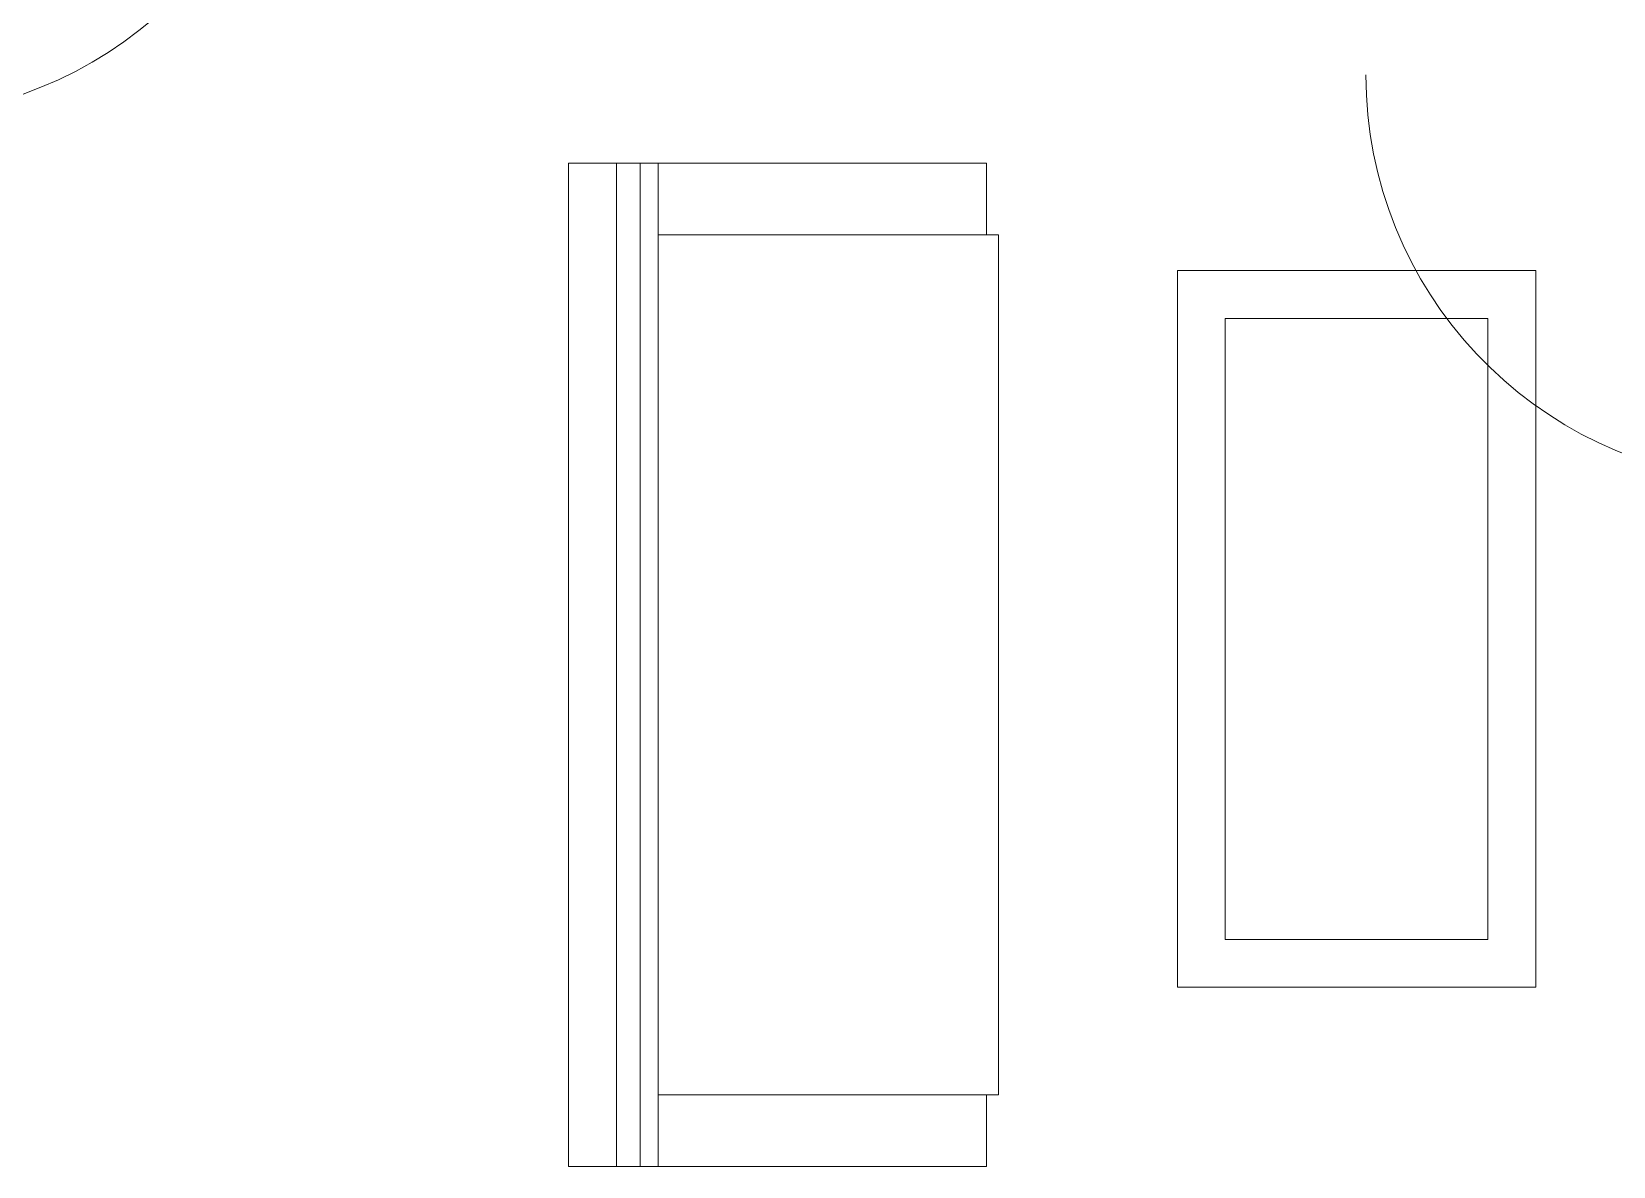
# Model space of a CAD drawing. Header units: inches. Extents: x -4217 to -1814, y 9706 to 12425.
# Drawn here: x -3292.2 to -3159.7, y 11985.5 to 12080.5 of the extents above; entities that cross this region are included whole.
import ezdxf

# ---------------------------------------------------------------- set-up
doc = ezdxf.new("R2010")
doc.units = ezdxf.units.IN
doc.header["$MEASUREMENT"] = 0
for name, color, linetype, lineweight in [('A-DOOR-1', 250, 'Continuous', 9), ('I-FURN', 30, 'Continuous', 9), ('I-FURN-1', 250, 'Continuous', 9)]:
    doc.layers.add(name, color=color, linetype=linetype, lineweight=lineweight)

msp = doc.modelspace()

# ---------------------------------------------------------------- linework, layer by layer
at = {"layer": 'A-DOOR-1'}
for centre, start, end in [((-3304.22233, 12107.4019), 270, 356.634313), ((-3146.39952, 12076.8468), 180, 266.634313)]:
    msp.add_arc(centre, 34.06659, start, end, dxfattribs=at)
at = {"layer": 'I-FURN'}
for p, q in [((-3243.24874, 11985.4642), (-3243.24874, 12069.4642)), ((-3243.24874, 12069.4642), (-3243.24874, 11985.4642)), ((-3239.74874, 12069.4642), (-3243.24874, 12069.4642)), ((-3241.24874, 11985.4642), (-3241.24874, 12069.4642)), ((-3212.24874, 12069.4642), (-3239.74874, 12069.4642)), ((-3239.74874, 11985.4642), (-3239.74874, 12069.4642)), ((-3212.24874, 12063.4642), (-3212.24874, 12069.4642)), ((-3239.74874, 12063.4642), (-3212.24874, 12063.4642)), ((-3211.24874, 12063.4642), (-3212.24874, 12063.4642)), ((-3211.24874, 11991.4642), (-3211.24874, 12063.4642)), ((-3212.24874, 11991.4642), (-3239.74874, 11991.4642)), ((-3212.24874, 11991.4642), (-3211.24874, 11991.4642)), ((-3212.24874, 11985.4642), (-3212.24874, 11991.4642)), ((-3243.24874, 11985.4642), (-3239.74874, 11985.4642)), ((-3239.74874, 11985.4642), (-3212.24874, 11985.4642))]:
    msp.add_line(p, q, dxfattribs=at)
at = {"layer": 'I-FURN-1'}
for p, q in [((-3247.24874, 12069.4642), (-3247.24874, 11985.4642)), ((-3243.24874, 12069.4642), (-3247.24874, 12069.4642)), ((-3166.24874, 12060.4642), (-3196.24874, 12060.4642)), ((-3196.24874, 12060.4642), (-3196.24874, 12000.4642)), ((-3166.24874, 12000.4642), (-3166.24874, 12060.4642)), ((-3192.24874, 12004.4642), (-3192.24874, 12056.4642)), ((-3192.24874, 12056.4642), (-3170.24874, 12056.4642)), ((-3170.24874, 12056.4642), (-3170.24874, 12004.4642)), ((-3170.24874, 12004.4642), (-3192.24874, 12004.4642)), ((-3196.24874, 12000.4642), (-3166.24874, 12000.4642)), ((-3247.24874, 11985.4642), (-3243.24874, 11985.4642))]:
    msp.add_line(p, q, dxfattribs=at)

doc.saveas('drawing.dxf')
